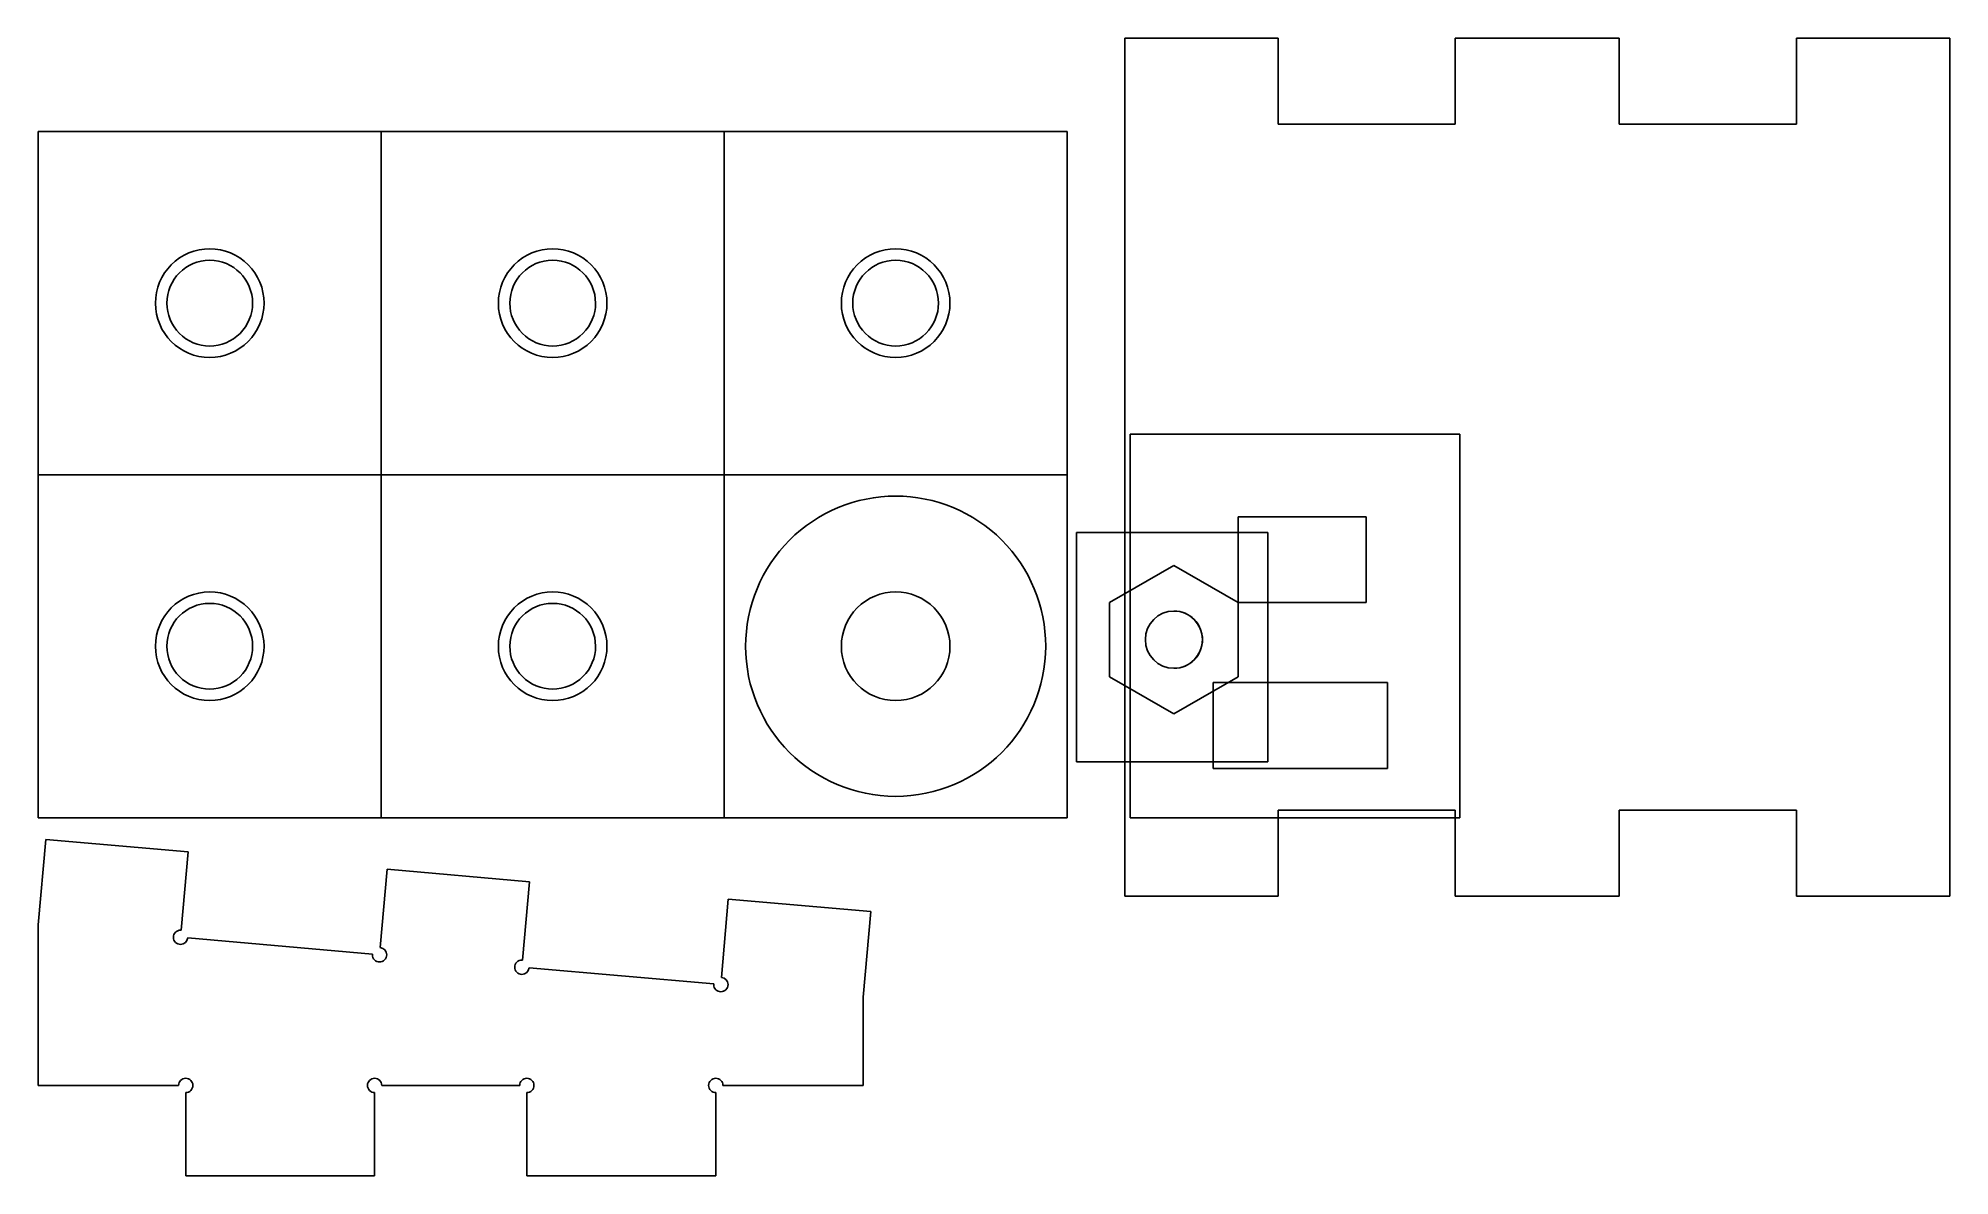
# Model space of a CAD drawing. Extents: x 3.9 to 70.8, y 244.4 to 284.1.
import ezdxf

# ---------------------------------------------------------------- set-up
doc = ezdxf.new("R2010")
doc.units = 0
doc.layers.add('Layer_1', color=7, linetype='CONTINUOUS')

msp = doc.modelspace()

# ---------------------------------------------------------------- linework, layer by layer
at = {"layer": 'Layer_1', "color": 7}
for p, q in [((41.961159, 284.140274), (41.961159, 254.140554)), ((47.326206, 284.140274), (41.961159, 284.140274)), ((47.326206, 281.140458), (47.326206, 284.140274)), ((59.261396, 284.140274), (53.526346, 284.140274)), ((53.526346, 284.140274), (53.526346, 281.140458)), ((59.261396, 281.140458), (59.261396, 284.140274)), ((70.826582, 284.140274), (65.461533, 284.140274)), ((65.461533, 284.140274), (65.461533, 281.140458)), ((70.826582, 254.140554), (70.826582, 284.140274)), ((53.526346, 281.140458), (47.326206, 281.140458)), ((65.461533, 281.140458), (59.261396, 281.140458)), ((27.944189, 268.876604), (39.944189, 268.876604)), ((27.944189, 256.876604), (27.944189, 268.876604)), ((39.944189, 268.876604), (39.944189, 256.876604)), ((40.273354, 266.85379), (46.971503, 266.85379)), ((40.273354, 258.835704), (40.273354, 266.85379)), ((46.971503, 266.85379), (46.971503, 258.835704)), ((46.971503, 258.835704), (40.273354, 258.835704)), ((39.944189, 256.876604), (27.944189, 256.876604)), ((47.326206, 254.140554), (47.326206, 257.140371)), ((47.326206, 257.140371), (53.526346, 257.140371)), ((53.526346, 257.140371), (53.526346, 254.140554)), ((59.261396, 254.140554), (59.261396, 257.140371)), ((59.261396, 257.140371), (65.461533, 257.140371)), ((65.461533, 257.140371), (65.461533, 254.140554)), ((41.961159, 254.140554), (47.326206, 254.140554)), ((53.526346, 254.140554), (59.261396, 254.140554)), ((65.461533, 254.140554), (70.826582, 254.140554))]:
    msp.add_line(p, q, dxfattribs=at)
at = {"layer": 'Layer_1', "color": 6}
for p, q in [((3.944193, 268.876603), (3.944193, 280.876603)), ((3.944193, 280.876603), (15.944192, 280.876603)), ((15.944192, 268.876603), (15.944192, 280.876603)), ((15.944192, 280.876603), (27.944192, 280.876603)), ((27.944192, 268.876603), (27.944192, 280.876603)), ((27.944192, 280.876603), (39.944192, 280.876603)), ((39.944192, 280.876603), (39.944192, 256.876603)), ((11.444192, 274.876603), (11.444192, 274.876603)), ((11.844192, 274.876601), (11.844192, 274.876601)), ((23.444192, 274.876603), (23.444192, 274.876603)), ((23.844192, 274.876601), (23.844192, 274.876601)), ((35.444192, 274.876603), (35.444192, 274.876603)), ((35.844192, 274.876601), (35.844192, 274.876601)), ((42.153912, 270.294758), (53.682187, 270.294758)), ((42.153912, 256.876603), (42.153912, 270.294758)), ((53.682187, 270.294758), (53.682187, 256.876603)), ((15.944192, 268.876603), (3.944193, 268.876603)), ((3.944193, 268.876603), (3.944193, 256.876603)), ((15.944192, 256.876603), (15.944192, 268.876603)), ((15.944192, 268.876603), (27.944192, 268.876603)), ((39.944192, 268.876603), (27.944192, 268.876603)), ((27.944192, 268.876603), (27.944192, 256.876603)), ((45.930401, 267.405712), (50.410401, 267.405712)), ((45.930401, 264.405712), (45.930401, 267.405712)), ((50.410401, 267.405712), (50.410401, 264.405712)), ((50.410401, 264.405712), (45.930401, 264.405712)), ((11.444192, 262.876603), (11.444192, 262.876603)), ((11.844192, 262.876602), (11.844192, 262.876602)), ((23.444192, 262.876605), (23.444192, 262.876605)), ((23.444192, 262.876605), (23.444192, 262.876605)), ((23.844192, 262.876603), (23.844192, 262.876603)), ((45.049664, 261.606319), (51.149664, 261.606319)), ((45.049664, 258.606319), (45.049664, 261.606319)), ((51.149664, 261.606319), (51.149664, 258.606319)), ((51.149664, 258.606319), (45.049664, 258.606319)), ((3.944193, 256.876603), (39.944192, 256.876603)), ((53.682187, 256.876603), (42.153912, 256.876603)), ((4.205676, 256.120651), (3.944193, 253.132203)), ((9.186763, 255.68505), (4.205676, 256.120651)), ((8.946984, 252.945683), (9.186763, 255.68505)), ((16.14809, 255.075784), (15.908311, 252.336416)), ((21.128664, 254.640151), (16.14809, 255.075784)), ((20.888886, 251.900784), (21.128664, 254.640151)), ((28.090005, 254.031371), (27.850227, 251.291486)), ((33.071098, 253.595224), (28.090005, 254.031371)), ((32.809615, 250.606774), (33.071098, 253.595224)), ((3.944193, 253.132203), (3.944193, 247.517556)), ((32.809615, 247.517556), (32.809615, 250.606774)), ((3.944193, 247.517556), (8.85397, 247.517556)), ((27.899836, 247.517556), (32.809615, 247.517556)), ((9.104084, 247.267443), (9.104084, 244.357542)), ((21.039273, 247.267443), (21.039273, 244.357542)), ((9.104084, 244.357542), (15.714533, 244.357542)), ((21.039273, 244.357542), (27.649722, 244.357542))]:
    msp.add_line(p, q, dxfattribs=at)
at = {"layer": 'Layer_1', "color": 5}
for p, q in [((33.944181, 268.126828), (33.944181, 268.126828)), ((43.680411, 265.704341), (41.430418, 264.405712)), ((45.930401, 264.405712), (43.680411, 265.704341)), ((33.944181, 264.776645), (33.944181, 264.776645)), ((41.430418, 264.405712), (41.430418, 261.807421)), ((45.930401, 261.807421), (45.930401, 264.405712)), ((43.680411, 264.106505), (43.680411, 264.106505)), ((41.430418, 261.807421), (43.680411, 260.508276)), ((43.680411, 260.508276), (45.930401, 261.807421))]:
    msp.add_line(p, q, dxfattribs=at)
at = {"layer": 'Layer_1', "color": 3}
for p, q in [((35.844181, 262.876758), (35.844181, 262.876758)), ((44.680622, 263.106461), (44.680622, 263.106461))]:
    msp.add_line(p, q, dxfattribs=at)
at = {"layer": 'Layer_1', "color": 6}
for points in [[(8.444192, 274.876603), (8.444193, 275.70503), (9.115766, 276.376602), (9.944192, 276.376602)], [(8.600689, 276.220104), (8.957008, 276.576424), (9.44028, 276.776602), (9.944192, 276.776602)], [(9.944192, 276.776602), (10.448103, 276.776602), (10.931376, 276.576424), (11.287695, 276.220105)], [(9.944192, 276.376602), (10.772619, 276.376602), (11.444192, 275.70503), (11.444192, 274.876603)], [(20.444192, 274.876603), (20.444192, 275.70503), (21.115765, 276.376602), (21.944192, 276.376602)], [(20.600688, 276.220104), (20.957007, 276.576424), (21.44028, 276.776602), (21.944191, 276.776602)], [(21.944191, 276.776602), (22.448103, 276.776602), (22.931376, 276.576424), (23.287695, 276.220105)], [(21.944192, 276.376602), (22.772619, 276.376602), (23.444192, 275.70503), (23.444192, 274.876603)], [(32.444192, 274.876603), (32.444192, 275.70503), (33.115765, 276.376602), (33.944192, 276.376602)], [(32.600688, 276.220104), (32.957007, 276.576424), (33.44028, 276.776602), (33.944191, 276.776602)], [(33.944191, 276.776602), (34.448103, 276.776602), (34.931376, 276.576424), (35.287695, 276.220105)], [(33.944192, 276.376602), (34.772619, 276.376602), (35.444192, 275.70503), (35.444192, 274.876603)], [(8.044192, 274.876601), (8.044192, 275.380512), (8.24437, 275.863785), (8.600689, 276.220104)], [(11.287695, 276.220105), (11.644014, 275.863785), (11.844192, 275.380513), (11.844192, 274.876601)], [(20.044192, 274.876601), (20.044192, 275.380512), (20.244369, 275.863785), (20.600688, 276.220104)], [(23.287695, 276.220105), (23.644014, 275.863786), (23.844192, 275.380513), (23.844192, 274.876601)], [(32.044192, 274.876601), (32.044192, 275.380512), (32.244369, 275.863785), (32.600688, 276.220104)], [(35.287695, 276.220105), (35.644014, 275.863786), (35.844192, 275.380513), (35.844192, 274.876601)], [(9.944192, 272.976602), (8.894851, 272.976602), (8.044193, 273.827261), (8.044192, 274.876601)], [(8.883532, 273.815943), (8.602227, 274.097247), (8.444192, 274.478778), (8.444192, 274.876603)], [(11.444192, 274.876603), (11.444192, 274.478778), (11.286157, 274.097247), (11.004852, 273.815943)], [(11.844192, 274.876601), (11.844192, 274.37269), (11.644014, 273.889417), (11.287694, 273.533098)], [(21.944191, 272.976602), (20.894851, 272.976602), (20.044192, 273.827261), (20.044192, 274.876601)], [(20.883532, 273.815943), (20.602227, 274.097247), (20.444192, 274.478778), (20.444192, 274.876603)], [(23.444192, 274.876603), (23.444192, 274.478778), (23.286157, 274.097247), (23.004852, 273.815943)], [(23.844192, 274.876601), (23.844192, 274.37269), (23.644014, 273.889417), (23.287694, 273.533098)], [(33.944191, 272.976602), (32.894851, 272.976602), (32.044192, 273.827261), (32.044192, 274.876601)], [(32.883532, 273.815943), (32.602227, 274.097247), (32.444192, 274.478778), (32.444192, 274.876603)], [(35.444192, 274.876603), (35.444192, 274.478778), (35.286157, 274.097247), (35.004852, 273.815943)], [(35.844192, 274.876601), (35.844192, 274.37269), (35.644014, 273.889417), (35.287694, 273.533098)], [(9.944192, 273.376603), (9.546368, 273.376603), (9.164837, 273.534638), (8.883532, 273.815943)], [(11.004852, 273.815943), (10.723548, 273.534638), (10.342017, 273.376603), (9.944192, 273.376603)], [(21.944192, 273.376603), (21.546367, 273.376603), (21.164836, 273.534638), (20.883532, 273.815943)], [(23.004852, 273.815943), (22.723548, 273.534638), (22.342017, 273.376603), (21.944192, 273.376603)], [(33.944192, 273.376603), (33.546367, 273.376603), (33.164836, 273.534638), (32.883532, 273.815943)], [(35.004852, 273.815943), (34.723548, 273.534638), (34.342017, 273.376603), (33.944192, 273.376603)], [(11.287694, 273.533098), (10.931375, 273.17678), (10.448103, 272.976602), (9.944192, 272.976602)], [(23.287694, 273.533098), (22.931375, 273.176779), (22.448102, 272.976602), (21.944191, 272.976602)], [(35.287694, 273.533098), (34.931375, 273.176779), (34.448102, 272.976602), (33.944191, 272.976602)], [(8.044192, 262.876602), (8.044192, 263.925943), (8.894851, 264.776602), (9.944192, 264.776602)], [(8.444192, 262.876603), (8.444193, 263.70503), (9.115766, 264.376602), (9.944192, 264.376602)], [(9.944192, 264.776602), (10.448103, 264.776602), (10.931376, 264.576424), (11.287695, 264.220105)], [(9.944192, 264.376602), (10.772619, 264.376602), (11.444192, 263.70503), (11.444192, 262.876603)], [(11.287695, 264.220105), (11.644014, 263.863786), (11.844192, 263.380513), (11.844192, 262.876602)], [(20.044192, 262.876603), (20.044192, 263.380514), (20.244369, 263.863787), (20.600688, 264.220106)], [(20.444192, 262.876605), (20.444192, 263.705032), (21.115765, 264.376604), (21.944192, 264.376604)], [(20.444192, 262.876605), (20.444192, 263.705032), (21.115765, 264.376604), (21.944192, 264.376604)], [(20.600688, 264.220106), (20.957007, 264.576426), (21.44028, 264.776604), (21.944191, 264.776604)], [(21.944191, 264.776604), (22.448103, 264.776604), (22.931376, 264.576426), (23.287695, 264.220107)], [(21.944192, 264.376604), (22.772619, 264.376604), (23.444192, 263.705032), (23.444192, 262.876605)], [(21.944192, 264.376604), (22.772619, 264.376604), (23.444192, 263.705032), (23.444192, 262.876605)], [(23.287695, 264.220107), (23.644014, 263.863788), (23.844192, 263.380515), (23.844192, 262.876603)], [(9.944192, 260.976602), (8.894851, 260.976602), (8.044192, 261.827261), (8.044192, 262.876602)], [(8.883532, 261.815943), (8.602227, 262.097247), (8.444192, 262.478778), (8.444192, 262.876603)], [(11.444192, 262.876603), (11.444192, 262.478778), (11.286157, 262.097247), (11.004852, 261.815943)], [(11.844192, 262.876602), (11.844192, 262.372691), (11.644014, 261.889418), (11.287695, 261.533099)], [(21.944191, 260.976604), (20.894851, 260.976604), (20.044192, 261.827263), (20.044192, 262.876603)], [(20.883532, 261.815945), (20.602227, 262.097249), (20.444192, 262.47878), (20.444192, 262.876605)], [(20.883532, 261.815945), (20.602227, 262.097249), (20.444192, 262.47878), (20.444192, 262.876605)], [(23.444192, 262.876605), (23.444192, 262.47878), (23.286157, 262.097249), (23.004852, 261.815945)], [(23.444192, 262.876605), (23.444192, 262.47878), (23.286157, 262.097249), (23.004852, 261.815945)], [(23.844192, 262.876603), (23.844192, 262.372692), (23.644014, 261.889419), (23.287694, 261.5331)], [(9.944192, 261.376603), (9.546368, 261.376603), (9.164837, 261.534638), (8.883532, 261.815943)], [(11.004852, 261.815943), (10.723548, 261.534638), (10.342017, 261.376603), (9.944192, 261.376603)], [(11.287695, 261.533099), (10.931376, 261.17678), (10.448103, 260.976602), (9.944192, 260.976602)], [(21.944192, 261.376605), (21.546367, 261.376605), (21.164836, 261.53464), (20.883532, 261.815945)], [(21.944192, 261.376605), (21.546367, 261.376605), (21.164836, 261.53464), (20.883532, 261.815945)], [(23.287694, 261.5331), (22.931375, 261.176781), (22.448102, 260.976604), (21.944191, 260.976604)], [(23.004852, 261.815945), (22.723548, 261.53464), (22.342017, 261.376605), (21.944192, 261.376605)], [(23.004852, 261.815945), (22.723548, 261.53464), (22.342017, 261.376605), (21.944192, 261.376605)], [(8.67517, 252.696569), (8.675139, 252.762913), (8.701481, 252.826548), (8.748393, 252.87346)], [(8.748393, 252.87346), (8.795305, 252.920372), (8.85894, 252.946713), (8.925284, 252.946683)], [(8.925284, 252.946683), (8.932528, 252.946664), (8.939768, 252.946331), (8.946984, 252.945683)], [(8.748393, 252.519679), (8.701481, 252.566591), (8.67514, 252.630226), (8.67517, 252.696569)], [(8.925284, 252.446456), (8.85894, 252.446426), (8.795305, 252.472767), (8.748393, 252.519679)], [(9.173848, 252.674865), (9.162663, 252.545839), (9.054793, 252.446716), (8.925284, 252.446456)], [(15.637493, 252.109037), (15.637493, 252.109037), (9.173848, 252.674865), (9.173848, 252.674865)], [(15.908311, 252.336416), (16.037534, 252.325214), (16.136728, 252.217045), (16.136721, 252.087337)], [(15.709715, 251.910444), (15.662803, 251.957357), (15.636462, 252.020993), (15.636493, 252.087337)], [(15.636493, 252.087337), (15.636512, 252.094581), (15.636845, 252.101822), (15.637493, 252.109037)], [(15.886607, 251.83722), (15.820263, 251.83719), (15.756627, 251.863532), (15.709715, 251.910444)], [(16.063499, 251.910444), (16.016587, 251.863532), (15.952951, 251.83719), (15.886607, 251.83722)], [(16.136721, 252.087337), (16.136752, 252.020993), (16.110411, 251.957357), (16.063499, 251.910444)], [(20.617071, 251.65167), (20.617041, 251.718014), (20.643382, 251.781649), (20.690295, 251.828561)], [(20.690295, 251.47478), (20.643383, 251.521691), (20.617041, 251.585326), (20.617071, 251.65167)], [(20.690295, 251.828561), (20.737207, 251.875473), (20.800842, 251.901815), (20.867186, 251.901784)], [(20.867186, 251.901784), (20.87443, 251.901765), (20.881671, 251.901432), (20.888886, 251.900784)], [(21.115749, 251.629967), (21.104565, 251.500941), (20.996696, 251.401818), (20.867186, 251.401557)], [(27.579409, 251.064108), (27.579409, 251.064108), (21.115749, 251.629967), (21.115749, 251.629967)], [(20.867186, 251.401557), (20.800842, 251.401526), (20.737207, 251.427868), (20.690295, 251.47478)], [(27.651632, 250.865516), (27.604719, 250.912428), (27.578378, 250.976064), (27.578409, 251.042408)], [(27.578409, 251.042408), (27.578428, 251.049652), (27.578761, 251.056893), (27.579409, 251.064108)], [(27.828523, 250.792292), (27.762179, 250.792262), (27.698544, 250.818604), (27.651632, 250.865516)], [(28.005414, 250.865516), (27.958502, 250.818604), (27.894867, 250.792262), (27.828523, 250.792292)], [(27.850227, 251.291486), (27.97945, 251.280284), (28.078642, 251.172115), (28.078636, 251.042408)], [(28.078636, 251.042408), (28.078667, 250.976064), (28.052326, 250.912429), (28.005414, 250.865516)], [(8.85397, 247.517556), (8.85394, 247.583899), (8.880281, 247.647534), (8.927193, 247.694446)], [(8.927193, 247.694446), (8.974105, 247.741358), (9.03774, 247.767699), (9.104084, 247.767669)], [(9.104084, 247.767669), (9.170427, 247.767699), (9.234062, 247.741358), (9.280974, 247.694446)], [(9.280974, 247.694446), (9.327886, 247.647534), (9.354228, 247.583899), (9.354198, 247.517556)], [(9.354198, 247.517556), (9.354228, 247.451213), (9.327886, 247.387578), (9.280974, 247.340666)], [(15.46442, 247.517556), (15.46439, 247.583899), (15.490731, 247.647534), (15.537643, 247.694446)], [(15.537643, 247.340666), (15.490731, 247.387578), (15.46439, 247.451213), (15.46442, 247.517556)], [(15.537643, 247.694446), (15.584555, 247.741358), (15.64819, 247.767699), (15.714533, 247.767669)], [(15.714533, 247.767669), (15.780876, 247.767699), (15.844511, 247.741358), (15.891423, 247.694446)], [(15.891423, 247.694446), (15.938335, 247.647534), (15.964677, 247.583899), (15.964647, 247.517556)], [(15.964647, 247.517556), (15.964647, 247.517556), (20.789159, 247.517556), (20.789159, 247.517556)], [(20.789159, 247.517556), (20.789129, 247.583899), (20.815471, 247.647534), (20.862383, 247.694446)], [(20.862383, 247.694446), (20.909295, 247.741358), (20.97293, 247.767699), (21.039273, 247.767669)], [(21.039273, 247.767669), (21.105616, 247.767699), (21.169251, 247.741358), (21.216163, 247.694446)], [(21.216163, 247.694446), (21.263075, 247.647534), (21.289417, 247.583899), (21.289387, 247.517556)], [(21.289387, 247.517556), (21.289417, 247.451213), (21.263075, 247.387578), (21.216163, 247.340666)], [(27.399608, 247.517556), (27.399578, 247.583899), (27.42592, 247.647534), (27.472832, 247.694446)], [(27.472832, 247.340666), (27.42592, 247.387578), (27.399578, 247.451213), (27.399608, 247.517556)], [(27.472832, 247.694446), (27.519744, 247.741358), (27.583379, 247.767699), (27.649722, 247.767669)], [(27.649722, 247.767669), (27.716065, 247.767699), (27.7797, 247.741358), (27.826612, 247.694446)], [(27.826612, 247.694446), (27.873524, 247.647534), (27.899866, 247.583899), (27.899836, 247.517556)], [(9.280974, 247.340666), (9.234062, 247.293754), (9.170427, 247.267413), (9.104084, 247.267443)], [(15.714533, 247.267443), (15.64819, 247.267413), (15.584555, 247.293754), (15.537643, 247.340666)], [(15.714533, 244.357542), (15.714533, 244.357542), (15.714533, 247.267443), (15.714533, 247.267443)], [(21.216163, 247.340666), (21.169251, 247.293754), (21.105616, 247.267413), (21.039273, 247.267443)], [(27.649722, 247.267443), (27.583379, 247.267413), (27.519744, 247.293754), (27.472832, 247.340666)], [(27.649722, 244.357542), (27.649722, 244.357542), (27.649722, 247.267443), (27.649722, 247.267443)]]:
    msp.add_open_spline(points, degree=3, dxfattribs=at)
at = {"layer": 'Layer_1', "color": 5}
for points in [[(33.944181, 268.126828), (32.551771, 268.126778), (31.216413, 267.573587), (30.231879, 266.588956)], [(37.656484, 266.588956), (36.67195, 267.573587), (35.336591, 268.126778), (33.944181, 268.126828)], [(30.231879, 266.588956), (29.247345, 265.604325), (28.694285, 264.268913), (28.694372, 262.876503)], [(39.193991, 262.876503), (39.194077, 264.268913), (38.641018, 265.604325), (37.656484, 266.588956)], [(32.044039, 262.876503), (32.044001, 263.380463), (32.244182, 263.863794), (32.600536, 264.220148)], [(32.600536, 264.220148), (32.95689, 264.576502), (33.440221, 264.776683), (33.944181, 264.776645)], [(33.944181, 264.776645), (34.448142, 264.776683), (34.931472, 264.576502), (35.287826, 264.220148)], [(35.287826, 264.220148), (35.64418, 263.863794), (35.844361, 263.380463), (35.844323, 262.876503)], [(42.680471, 263.106567), (42.680505, 263.658804), (43.128174, 264.106472), (43.680411, 264.106505)], [(43.680411, 264.106505), (43.945696, 264.106626), (44.200157, 264.001331), (44.38779, 263.813795)], [(44.38779, 263.813795), (44.575423, 263.626259), (44.68085, 263.371852), (44.680866, 263.106567)], [(28.694372, 262.876503), (28.694477, 259.977157), (31.044835, 257.626798), (33.944181, 257.626693)], [(33.944181, 260.976876), (32.894931, 260.976798), (32.044245, 261.827252), (32.044039, 262.876503)], [(33.944181, 257.626693), (36.843527, 257.626798), (39.193886, 259.977157), (39.193991, 262.876503)], [(35.844323, 262.876503), (35.844117, 261.827252), (34.993432, 260.976798), (33.944181, 260.976876)], [(43.680411, 262.106628), (43.128174, 262.106661), (42.680505, 262.554329), (42.680471, 263.106567)], [(44.680866, 263.106567), (44.68085, 262.841282), (44.575423, 262.586875), (44.38779, 262.399339)], [(44.38779, 262.399339), (44.200157, 262.211802), (43.945696, 262.106507), (43.680411, 262.106628)]]:
    msp.add_open_spline(points, degree=3, dxfattribs=at)
at = {"layer": 'Layer_1', "color": 3}
for points in [[(32.044181, 262.876758), (32.044181, 263.38067), (32.244359, 263.863942), (32.600678, 264.220262)], [(32.600678, 264.220262), (32.956997, 264.576581), (33.440269, 264.776759), (33.944181, 264.776759)], [(33.944181, 264.776759), (34.448093, 264.776759), (34.931365, 264.576581), (35.287684, 264.220262)], [(35.287684, 264.220262), (35.644003, 263.863942), (35.844181, 263.38067), (35.844181, 262.876758)], [(42.680622, 263.106461), (42.680622, 263.658746), (43.128337, 264.106461), (43.680622, 264.106461)], [(43.680622, 264.106461), (44.232907, 264.106461), (44.680622, 263.658746), (44.680622, 263.106461)], [(33.944181, 260.976759), (32.89484, 260.976759), (32.044181, 261.827417), (32.044181, 262.876758)], [(35.844181, 262.876758), (35.844181, 261.827417), (34.993522, 260.976759), (33.944181, 260.976759)], [(43.680622, 262.106461), (43.128337, 262.106461), (42.680622, 262.554176), (42.680622, 263.106461)], [(44.680622, 263.106461), (44.680622, 262.554176), (44.232907, 262.106461), (43.680622, 262.106461)]]:
    msp.add_open_spline(points, degree=3, dxfattribs=at)

doc.saveas('drawing.dxf')
